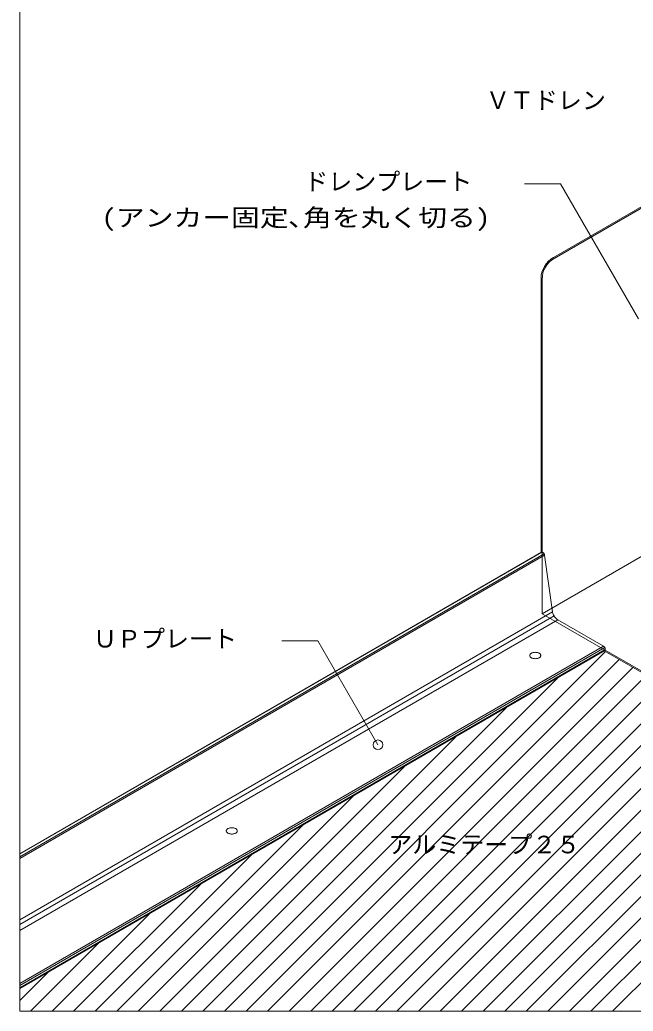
# Model space of a CAD drawing. Units: millimetres, scale not verified. Extents: x -1380 to 1380, y -955 to 955.
# Drawn here: x -690 to -179, y -507 to 318 of the extents above; entities that cross this region are included whole.
import ezdxf
from ezdxf.enums import TextEntityAlignment as Align

# ---------------------------------------------------------------- set-up
doc = ezdxf.new("R2010")
doc.units = ezdxf.units.MM
doc.header["$LTSCALE"] = 7
doc.linetypes.add('USER1', pattern=[19.05, 12.7, -6.35])
for name, color, linetype, lineweight in [('0-0_0', 7, 'Continuous', 18), ('0-3_MOJI', 7, 'Continuous', 18), ('0-4_HATCH', 9, 'Continuous', 18), ('0-5_KANAMONO', 4, 'Continuous', 18)]:
    doc.layers.add(name, color=color, linetype=linetype, lineweight=lineweight)
doc.styles.add('ＭＳ ゴシック', font='')
doc.styles.get('ＭＳ ゴシック').set_extended_font_data('MS Gothic')

msp = doc.modelspace()

# ---------------------------------------------------------------- linework, layer by layer
at = {"layer": '0-0_0', "lineweight": 9}
msp.add_lwpolyline([(-690, 387.514), (690, 387.514), (690, -507.486), (-690, -507.486)], close=True, dxfattribs=at)
at = {"layer": '0-3_MOJI'}
for points in [[(-174.553, 68.871), (-239.553, 181.454), (-269.553, 181.454)], [(-391.585, -285.717), (-441.585, -199.114), (-471.585, -199.114)]]:
    msp.add_lwpolyline(points, dxfattribs=at)
msp.add_circle((-391.585, -285.717), 4, dxfattribs=at)
at = {"layer": '0-4_HATCH'}
for p, q in [((-196.119, -507.486), (137.976, -173.391)), ((-214.08, -507.486), (95.481, -197.926)), ((-501.448, -507.486), (-202.05, -208.089)), ((-483.487, -507.486), (-190.663, -214.663)), ((-465.527, -507.486), (-179.277, -221.237)), ((-232.04, -507.486), (52.986, -222.46)), ((-519.408, -507.486), (-241.809, -229.887)), ((-447.566, -507.486), (-167.89, -227.811)), ((-429.606, -507.486), (-156.504, -234.385)), ((-411.645, -507.486), (-145.117, -240.959)), ((-250.001, -507.486), (10.491, -246.995)), ((-537.369, -507.486), (-284.304, -254.421)), ((-393.685, -507.486), (-141.656, -255.457)), ((-375.724, -507.486), (-130.269, -262.031)), ((-357.764, -507.486), (-118.882, -268.605)), ((-267.961, -507.486), (-32.004, -271.529)), ((-555.329, -507.486), (-326.799, -278.956)), ((-339.803, -507.486), (-107.496, -275.179)), ((-321.843, -507.486), (-96.109, -281.753)), ((-303.882, -507.486), (-84.723, -288.327)), ((-285.922, -507.486), (-73.336, -294.901)), ((-573.29, -507.486), (-369.294, -303.49)), ((-591.25, -507.486), (-411.789, -328.025)), ((-609.211, -507.486), (-454.284, -352.559)), ((-627.171, -507.486), (-496.779, -377.094)), ((-645.132, -507.486), (-539.274, -401.628)), ((-663.092, -507.486), (-581.769, -426.163)), ((-681.053, -507.486), (-624.264, -450.697)), ((-690, -498.473), (-666.759, -475.232))]:
    msp.add_line(p, q, dxfattribs=at)
at = {"layer": '0-5_KANAMONO'}
for p, q in [((-245.267, 120.052), (-18.174, 251.156)), ((-17.918, 250.203), (-244.776, 119.227)), ((-255.729, 102.456), (-255.729, -125.659)), ((-254.776, 101.906), (-254.776, -125.309)), ((-254.776, -176.547), (-82.871, -77.298)), ((-254.979, -125.307), (-690, -376.466)), ((-255.285, -125.403), (-690, -376.385)), ((-253.142, -126.64), (-690, -378.86)), ((-252.721, -127.817), (-690, -380.28)), ((-246.096, -175.027), (-252.721, -127.817)), ((-246.096, -175.027), (-690, -431.315)), ((-244.893, -178.388), (-690, -435.371)), ((-241.831, -181.621), (-690, -440.371)), ((-203.679, -203.648), (-241.831, -181.621)), ((-203.679, -203.648), (-690, -484.425)), ((-202.608, -204.779), (-690, -486.175)), ((-202.164, -206.273), (-690, -487.925)), ((-202.608, -207.254), (-690, -488.65)), ((-203.051, -207.51), (-142.808, -242.292)), ((-202.272, -206.86), (-142.193, -241.547))]:
    msp.add_line(p, q, dxfattribs=at)
at = {"layer": '0-5_KANAMONO', "linetype": 'USER1'}
for p, q in [((-254.776, -125.309), (-254.776, -176.547)), ((-254.776, -176.547), (-202.272, -206.86))]:
    msp.add_line(p, q, dxfattribs=at)
at = {"layer": '0-5_KANAMONO'}
for centre, radius, start, end in [((-234.776, 101.906), 20.96, 119.96265, 178.49635), ((-234.776, 101.906), 20, 120, 180), ((-254.911, -126.059), 0.756, 95.22559, 119.68897), ((-254.891, -126.361), 1.058, 73.86419, 94.82155), ((-255.049, -126.929), 1.648, 59.51297, 74.04524), ((-255.442, -127.605), 2.429, 48.4431, 59.62249), ((-255.929, -128.158), 3.167, 38.40443, 48.49452), ((-256.355, -128.499), 3.712, 30.04574, 38.43673), ((-256.255, -128.444), 3.598, 21.42951, 30.08802), ((-255.861, -128.298), 3.178, 11.52355, 21.5775), ((-255.042, -128.133), 2.343, 7.77234, 11.5808), ((-239.463, -174.122), 6.694, 187.77234, 191.5808), ((-237.124, -173.651), 9.08, 191.52355, 201.5775), ((-235.999, -173.235), 10.279, 201.42951, 210.08802), ((-235.713, -173.078), 10.606, 210.04574, 218.43673), ((-236.93, -174.051), 9.047, 218.40443, 228.49452), ((-238.322, -175.633), 6.941, 228.4431, 239.62249), ((-204.908, -205.744), 2.429, 48.4431, 59.62249), ((-205.395, -206.297), 3.167, 38.40443, 48.49452), ((-205.821, -206.638), 3.712, 30.04574, 38.43673), ((-205.72, -206.583), 3.598, 21.42951, 30.08802), ((-205.327, -206.437), 3.178, 11.52355, 21.5775), ((-204.598, -206.289), 2.434, 0.38937, 11.54503), ((-203.791, -206.289), 1.628, 345.86539, 0.5764), ((-263.466, -211.378), 1.615, 155.18299, 179.73157), ((-263.46, -211.361), 1.62, 180.31103, 204.77441), ((-262.886, -211.66), 2.259, 133.82578, 154.85996), ((-262.879, -211.076), 2.268, 205.17845, 226.13581), ((-262.022, -212.533), 3.488, 119.4236, 134.13461), ((-261.996, -210.173), 3.531, 225.95476, 240.48703), ((-261.158, -214.03), 5.217, 108.45497, 119.61063), ((-261.162, -208.72), 5.205, 240.37751, 251.5569), ((-260.651, -215.541), 6.81, 98.4225, 108.47645), ((-260.657, -207.223), 6.786, 251.50548, 261.59557), ((-260.5, -216.428), 7.709, 89.91198, 98.57049), ((-260.481, -206.067), 7.955, 261.56327, 269.95426), ((-260.494, -216.673), 7.955, 81.56327, 89.95426), ((-260.476, -206.313), 7.709, 269.91198, 278.57049), ((-260.325, -207.199), 6.81, 278.4225, 288.47645), ((-260.319, -215.517), 6.786, 71.50548, 81.59557), ((-259.818, -208.71), 5.217, 288.45497, 299.61063), ((-259.813, -214.02), 5.205, 60.37751, 71.5569), ((-258.979, -212.568), 3.531, 45.95476, 60.48703), ((-258.954, -210.207), 3.488, 299.4236, 314.13461), ((-258.096, -211.665), 2.268, 25.17845, 46.13581), ((-258.089, -211.08), 2.259, 313.82578, 334.85996), ((-257.51, -211.363), 1.615, 335.18299, 359.73157), ((-257.515, -211.379), 1.62, 0.31103, 24.77441), ((-202.987, -206.603), 0.753, 300.26843, 324.81701), ((-203.237, -206.435), 1.054, 325.14004, 346.17422), ((-513.53, -361.541), 6.81, 98.4225, 108.47645), ((-513.379, -362.428), 7.709, 89.91198, 98.57049), ((-513.374, -362.673), 7.955, 81.56327, 89.95426), ((-513.198, -361.517), 6.786, 71.50548, 81.59557), ((-516.345, -357.378), 1.615, 155.18299, 179.73157), ((-516.34, -357.361), 1.62, 180.31103, 204.77441), ((-515.766, -357.66), 2.259, 133.82578, 154.85996), ((-515.759, -357.076), 2.268, 205.17845, 226.13581), ((-514.876, -356.173), 3.531, 225.95476, 240.48703), ((-514.901, -358.533), 3.488, 119.4236, 134.13461), ((-514.037, -360.03), 5.217, 108.45497, 119.61063), ((-514.042, -354.72), 5.205, 240.37751, 251.5569), ((-513.536, -353.223), 6.786, 251.50548, 261.59557), ((-513.361, -352.067), 7.955, 261.56327, 269.95426), ((-513.355, -352.313), 7.709, 269.91198, 278.57049), ((-513.204, -353.199), 6.81, 278.4225, 288.47645), ((-512.693, -360.02), 5.205, 60.37751, 71.5569), ((-512.697, -354.71), 5.217, 288.45497, 299.61063), ((-511.859, -358.568), 3.531, 45.95476, 60.48703), ((-511.833, -356.207), 3.488, 299.4236, 314.13461), ((-510.976, -357.665), 2.268, 25.17845, 46.13581), ((-510.969, -357.08), 2.259, 313.82578, 334.85996), ((-510.395, -357.379), 1.62, 0.31103, 24.77441), ((-510.389, -357.363), 1.615, 335.18299, 359.73157)]:
    msp.add_arc(centre, radius, start, end, dxfattribs=at)

# ---------------------------------------------------------------- texts
at = {"layer": '0-3_MOJI', "style": 'ＭＳ ゴシック'}
for s, p in [('ＶＴドレン', (-301.668, 239.154)), ('ドレンプレート', (-452.982, 171.454)), ('ＵＰプレート', (-629.024, -209.114)), ('アルミテープ２５', (-382.977, -380.483))]:
    msp.add_text(s, height=14.66, dxfattribs=at).set_placement(p, align=Align.BOTTOM_LEFT)
at = {"layer": '0-3_MOJI', "style": 'ＭＳ ゴシック', "width": 1.2}
msp.add_text('(アンカー固定､角を丸く切る)', height=14.66, dxfattribs=at).set_placement((-621.916, 141.454), align=Align.BOTTOM_LEFT)

doc.saveas('drawing.dxf')
